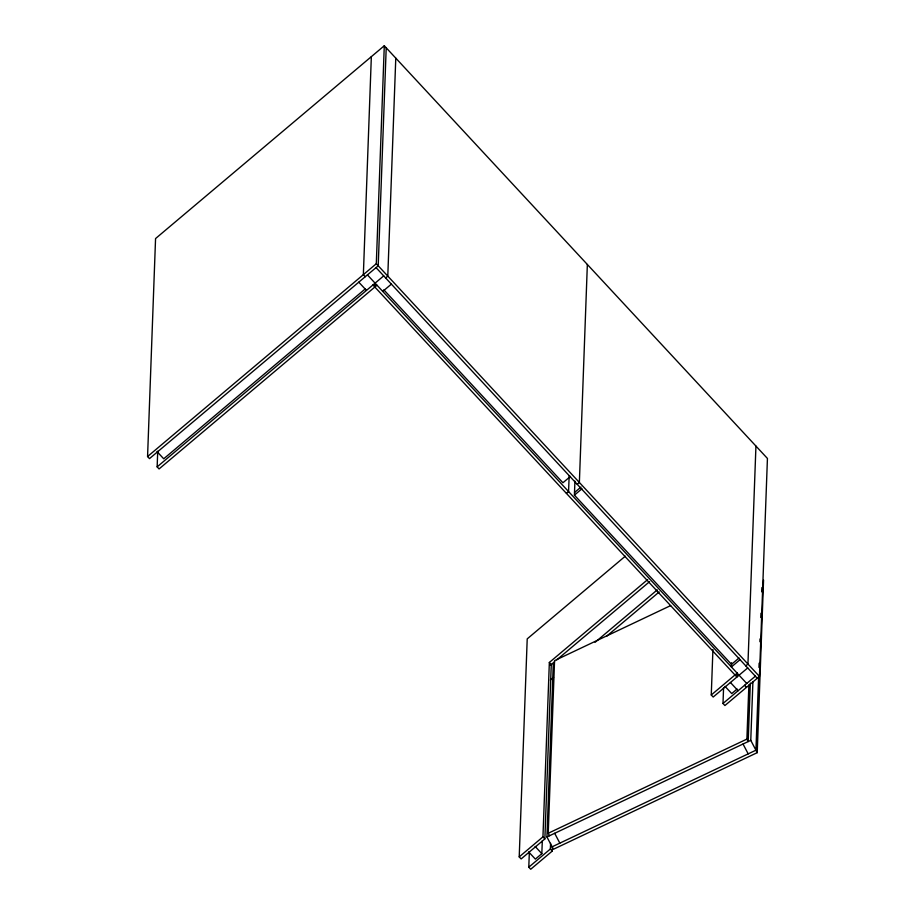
<?xml version="1.0" encoding="UTF-8"?>
<svg xmlns="http://www.w3.org/2000/svg" width="915" height="915" viewBox="0 0 915 915"><rect width="100%" height="100%" fill="white"/><g stroke="black" fill="none" stroke-linecap="round" stroke-linejoin="round"><path stroke-width="1.37" d="M386.21 47.809L378.215 265.796L149.488 458.621L147.567 456.551L155.561 238.563L384.289 45.75L767.433 458.449L759.439 676.437L724.909 705.534L722.999 703.475L723.571 687.874M377.003 285.217L159.061 468.938L157.151 466.867L157.723 451.198M371.341 56.661L363.358 274.649L365.268 276.719M374.841 287.036L375.001 282.758M759.439 676.437L376.305 263.737L384.289 45.75M395.783 58.125L387.788 276.124L385.638 277.943M647.706 579.55L549.343 662.471L551.265 664.53L544.86 838.918L521.127 858.933L519.217 856.875L527.212 638.876L625.288 556.194M552.443 846.81L552.283 851.064L530.711 869.25L528.79 867.191L529.316 852.94M528.653 851.888L535.366 859.116L541.829 853.661L542.309 840.805M544.86 838.918L542.95 836.859L549.343 662.471M763.556 580.019L757.22 752.668L553.392 849.28L546.941 836.962L553.266 664.313M549.515 835.738L548.222 833.268L554.559 660.63L670.661 605.593M552.283 851.064L550.373 848.994L550.578 843.321M569.153 475.892L568.57 491.561L566.419 493.379M739.057 657.976L731.497 664.347L574.414 495.141L574.929 481.153M587.35 264.481L579.367 482.468L577.205 484.287M747.704 667.939L713.174 697.036L711.264 694.977L712.922 649.604M731.565 662.689L731.405 666.955L740.041 659.681M737.067 672.754L736.907 677.031L372.931 284.965M755.939 446.062L747.944 664.05L745.782 665.868M750.334 683.07L748.184 741.573L746.892 739.103L748.882 684.889M757.22 752.668L750.769 740.349L752.908 681.847M758.649 676.002L755.939 750.197L552.1 846.81M758.97 667.447L759.13 663.169M759.908 641.758L760.01 638.91M760.8 617.511L760.96 613.222M761.738 591.822L761.898 587.544M147.567 456.551L376.305 263.737M365.462 288.728L163.716 458.792L157.014 451.575M157.151 466.867L383.717 275.873M382.756 291.405L391.38 284.13M570.48 476.395L562.919 482.754L383.82 289.826M574.517 492.522L580.991 487.066M574.414 495.141L581.963 488.77M550.292 665.354L554.662 661.671M556.72 659.921L649.627 581.62M550.315 680.039L553.586 677.283M595.059 642.319L657.279 589.878M606.748 636.142L659.2 591.936M519.217 856.875L542.95 836.859M711.264 694.977L737.158 673.154M737.113 689.041L731.726 693.581L725.023 686.364M528.79 867.191L550.373 848.994M722.999 703.475L755.367 676.185M548.222 833.268L746.892 739.103M546.941 836.962L750.769 740.349M376.054 267.626L757.277 678.255M367.43 274.9L746.731 683.471M744.57 685.289L746.491 687.348M358.794 282.175L366.457 290.421M730.433 682.487L738.096 690.745M535.126 846.432L541.829 853.661M743.026 744.009L748.196 753.869M554.673 833.29L559.843 843.15"/></g></svg>
